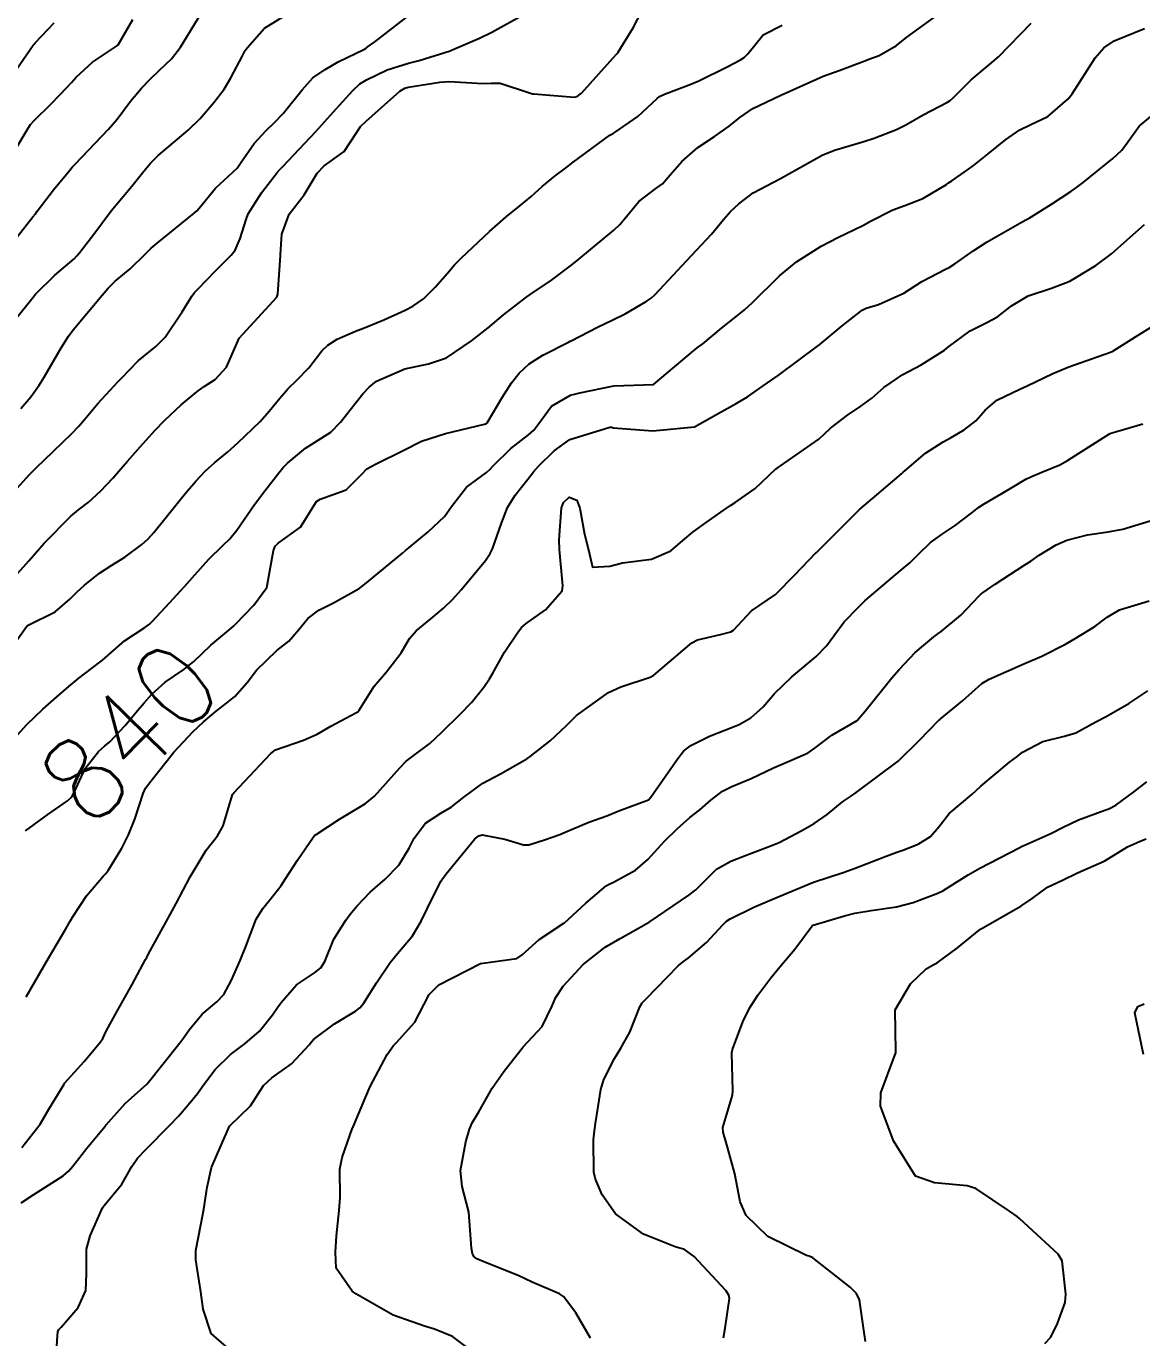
# Model space of a CAD drawing. Header units: metres. Extents: x 307586 to 320046, y 7427249 to 7434250.
# Drawn here: x 319345.9 to 319399.7, y 7428413.2 to 7428476.5 of the extents above; entities that cross this region are included whole.
import ezdxf
from ezdxf.enums import TextEntityAlignment as Align

# ---------------------------------------------------------------- set-up
doc = ezdxf.new("R2010")
doc.units = ezdxf.units.M
doc.header["$MEASUREMENT"] = 0
for name, color, linetype in [('Cotas', 45, 'Continuous'), ('Curvas de Nivel 1m', 11, 'Continuous'), ('Curvas de Nivel 5m', 15, 'Continuous')]:
    doc.layers.add(name, color=color, linetype=linetype)
doc.styles.add('Style-STANDARD', font='STANDARD.shx')

msp = doc.modelspace()

# ---------------------------------------------------------------- linework, layer by layer
at = {"layer": 'Curvas de Nivel 1m', "flags": 128}
for points, elevation in [([(319345.345, 7428442.15), (319345.935, 7428442.807), (319346.709, 7428443.549), (319347.366, 7428444.124), (319347.96, 7428444.643), (319348.444, 7428445.047), (319349.053, 7428445.519), (319349.578, 7428445.913), (319349.98, 7428446.266), (319350.649, 7428446.84), (319351.627, 7428447.494), (319351.845, 7428447.642), (319351.997, 7428447.79), (319352.803, 7428448.686), (319353.535, 7428449.467), (319354.029, 7428450.023), (319354.708, 7428450.782), (319355.385, 7428451.447), (319355.719, 7428451.77), (319356.05, 7428452.187), (319356.903, 7428453.427), (319357.408, 7428454.085), (319358.086, 7428454.942), (319358.296, 7428455.202), (319358.493, 7428455.406), (319359.366, 7428456.131), (319360.105, 7428456.597), (319360.58, 7428456.913), (319361.054, 7428457.381), (319361.513, 7428457.985), (319362.134, 7428458.758), (319362.429, 7428459.075), (319362.788, 7428459.36), (319364.149, 7428459.959), (319365.287, 7428460.194), (319366.155, 7428460.487), (319367.363, 7428461.302), (319368.169, 7428461.943), (319368.901, 7428462.558), (319369.824, 7428463.274), (319370.026, 7428463.431), (319370.187, 7428463.544), (319371.228, 7428464.235), (319372.21, 7428464.97), (319372.541, 7428465.245), (319374.227, 7428466.653), (319374.522, 7428466.925), (319374.751, 7428467.215), (319375.424, 7428468.03), (319376.255, 7428468.646), (319376.573, 7428468.88), (319376.845, 7428469.194), (319377.496, 7428469.962), (319378.277, 7428470.625), (319379.077, 7428471.168), (319379.784, 7428471.664), (319380.297, 7428472.08), (319380.932, 7428472.515), (319382.24, 7428473.131), (319382.291, 7428473.152), (319382.313, 7428473.165), (319382.386, 7428473.202), (319384.323, 7428474.066), (319385.083, 7428474.335), (319386.33, 7428474.81), (319386.522, 7428474.887), (319387.009, 7428475.073), (319387.858, 7428475.545), (319388.342, 7428475.945), (319389.864, 7428477.037)], 839), ([(319345.355, 7428470.486), (319346.003, 7428471.563), (319346.111, 7428471.735), (319346.287, 7428471.94), (319347.107, 7428472.739), (319347.873, 7428473.544), (319348.08, 7428473.768), (319348.31, 7428474.022), (319349.103, 7428474.747), (319350.256, 7428475.511), (319350.334, 7428475.583), (319351.051, 7428476.798)], 832), ([(319345.391, 7428462.348), (319346.181, 7428463.34), (319346.354, 7428463.558), (319347.278, 7428464.468), (319348.209, 7428465.266), (319348.347, 7428465.402), (319348.462, 7428465.536), (319349.215, 7428466.517), (319349.951, 7428467.514), (319350.076, 7428467.672), (319350.238, 7428467.868), (319350.994, 7428468.761), (319351.578, 7428469.497), (319351.892, 7428469.869), (319352.27, 7428470.245), (319353.704, 7428471.469), (319354.289, 7428472.021), (319354.954, 7428472.796), (319355.439, 7428473.449), (319355.772, 7428473.984), (319356.327, 7428475.05), (319356.465, 7428475.304), (319356.553, 7428475.438), (319357.396, 7428476.376), (319358.349, 7428476.983)], 834), ([(319345.448, 7428454.19), (319346.083, 7428454.88), (319346.416, 7428455.227), (319346.763, 7428455.55), (319348.106, 7428456.837), (319348.442, 7428457.194), (319348.716, 7428457.524), (319349.359, 7428458.283), (319350.137, 7428459.134), (319350.321, 7428459.327), (319350.49, 7428459.507), (319351.307, 7428460.343), (319352.158, 7428461.042), (319352.595, 7428461.484), (319353.417, 7428462.713), (319353.88, 7428463.465), (319354.015, 7428463.633), (319354.188, 7428463.813), (319355.002, 7428464.651), (319355.781, 7428465.444), (319355.971, 7428465.687), (319356.221, 7428466.237), (319356.503, 7428467.165), (319356.609, 7428467.436), (319357.237, 7428468.441), (319358.002, 7428469.423), (319358.121, 7428469.564), (319358.266, 7428469.717), (319359.867, 7428471.396), (319360.288, 7428471.864), (319361.002, 7428472.677), (319361.642, 7428473.377), (319361.988, 7428473.693), (319362.311, 7428473.898), (319363.296, 7428474.377), (319364.323, 7428474.691), (319364.841, 7428474.819), (319366.333, 7428475.299), (319366.397, 7428475.319), (319367.746, 7428475.899), (319368.342, 7428476.191), (319370.288, 7428477.271)], 836), ([(319345.456, 7428474.429), (319346.247, 7428475.561), (319346.28, 7428475.614), (319346.334, 7428475.674), (319347.253, 7428476.642)], 831), ([(319345.472, 7428466.316), (319346.23, 7428467.289), (319346.35, 7428467.44), (319346.438, 7428467.558), (319347.217, 7428468.582), (319348.003, 7428469.543), (319348.124, 7428469.681), (319348.266, 7428469.831), (319349.873, 7428471.516), (319350.288, 7428472), (319350.936, 7428472.864), (319351.467, 7428473.498), (319351.877, 7428473.927), (319352.316, 7428474.347), (319352.899, 7428474.906), (319353.346, 7428475.475), (319354.35, 7428477.125)], 833), ([(319345.493, 7428450.101), (319346.034, 7428450.704), (319346.777, 7428451.549), (319348.056, 7428452.854), (319348.425, 7428453.161), (319348.888, 7428453.522), (319349.508, 7428454.079), (319350.081, 7428454.691), (319350.462, 7428455.132), (319350.779, 7428455.503), (319351.395, 7428456.202), (319352.108, 7428456.981), (319352.593, 7428457.483), (319353.375, 7428458.221), (319354.134, 7428458.859), (319354.487, 7428459.107), (319355.014, 7428459.451), (319355.559, 7428460.035), (319356.163, 7428461.44), (319357.979, 7428463.413), (319358.034, 7428463.564), (319358.154, 7428465.421), (319358.156, 7428465.478), (319358.223, 7428466.454), (319358.577, 7428467.415), (319359.305, 7428468.347), (319359.929, 7428469.395), (319360.267, 7428469.75), (319361.224, 7428470.43), (319361.846, 7428471.374), (319362.022, 7428471.636), (319362.288, 7428471.907), (319363.918, 7428473.346), (319364.151, 7428473.496), (319364.306, 7428473.541), (319365.848, 7428473.787), (319366.31, 7428473.817), (319367.91, 7428473.711), (319368.317, 7428473.725), (319368.755, 7428473.731), (319370.166, 7428473.272), (319370.312, 7428473.219), (319370.369, 7428473.213), (319372.31, 7428473.063), (319372.462, 7428473.096), (319372.669, 7428473.245), (319374.332, 7428475.122), (319374.384, 7428475.168), (319374.439, 7428475.219), (319375.152, 7428476.404), (319375.576, 7428477.208)], 837), ([(319345.123, 7428446.427), (319345.936, 7428447.561), (319345.963, 7428447.59), (319345.994, 7428447.608), (319347.296, 7428448.249), (319348.013, 7428448.852), (319348.35, 7428449.195), (319348.715, 7428449.523), (319349.441, 7428450.104), (319350.033, 7428450.487), (319350.658, 7428450.883), (319351.481, 7428451.496), (319351.776, 7428451.762), (319352.049, 7428452.07), (319353.173, 7428453.473), (319353.58, 7428453.958), (319354.079, 7428454.547), (319354.522, 7428455.02), (319354.997, 7428455.451), (319355.598, 7428455.945), (319356.102, 7428456.391), (319357.173, 7428457.424), (319357.622, 7428457.916), (319358.13, 7428458.546), (319358.535, 7428459.008), (319358.934, 7428459.402), (319359.529, 7428460.016), (319360.157, 7428460.821), (319360.439, 7428461.108), (319360.892, 7428461.383), (319361.771, 7428461.769), (319362.168, 7428461.918), (319363.136, 7428462.319), (319364.177, 7428462.792), (319364.541, 7428462.974), (319365.045, 7428463.331), (319365.623, 7428463.894), (319366.202, 7428464.57), (319366.554, 7428464.969), (319366.886, 7428465.31), (319368.226, 7428466.579), (319369.042, 7428467.288), (319369.701, 7428467.818), (319370.248, 7428468.263), (319370.777, 7428468.743), (319371.395, 7428469.259), (319371.894, 7428469.627), (319372.27, 7428469.916), (319374.029, 7428471.224), (319374.193, 7428471.312), (319374.285, 7428471.364), (319375.379, 7428472.127), (319376.31, 7428472.991), (319376.427, 7428473.083), (319376.67, 7428473.196), (319377.85, 7428473.653), (319378.319, 7428473.838), (319379.684, 7428474.518), (319380.33, 7428474.854), (319380.516, 7428474.963), (319380.679, 7428475.147), (319381.418, 7428476.063), (319382.347, 7428476.535)], 838), ([(319345.905, 7428429.679), (319346.971, 7428431.542), (319347.817, 7428432.966), (319348.021, 7428433.328), (319348.135, 7428433.527), (319348.808, 7428434.55), (319349.63, 7428435.512), (319349.738, 7428435.628), (319349.856, 7428435.78), (319350.516, 7428436.854), (319350.84, 7428437.5), (319351.133, 7428438.249), (319351.54, 7428439.494), (319351.661, 7428439.736), (319351.909, 7428440.082), (319353.025, 7428441.473), (319353.933, 7428442.467), (319354.444, 7428442.949), (319355.052, 7428443.449), (319355.554, 7428443.839), (319355.954, 7428444.169), (319356.559, 7428444.836), (319357.006, 7428445.425), (319357.983, 7428446.384), (319358.557, 7428446.835), (319359.041, 7428447.4), (319359.47, 7428447.926), (319360.007, 7428448.33), (319360.72, 7428448.676), (319361.956, 7428449.371), (319361.996, 7428449.397), (319362.023, 7428449.419), (319362.298, 7428449.638), (319364.04, 7428451.075), (319364.183, 7428451.197), (319364.347, 7428451.337), (319365.272, 7428452.106), (319366.058, 7428452.845), (319366.396, 7428453.315), (319367.129, 7428454.252), (319368.088, 7428454.961), (319368.26, 7428455.118), (319368.406, 7428455.287), (319369.255, 7428456.125), (319370.108, 7428456.785), (319370.371, 7428457.007), (319370.57, 7428457.265), (319371.226, 7428458.16), (319372.134, 7428458.683), (319372.581, 7428458.799), (319374.142, 7428459.127), (319374.222, 7428459.139), (319376.143, 7428459.2), (319378.16, 7428460.902), (319378.315, 7428461.015), (319378.516, 7428461.166), (319379.417, 7428461.915), (319380.184, 7428462.527), (319380.531, 7428462.804), (319380.889, 7428463.143), (319382.206, 7428464.441), (319383.037, 7428465.118), (319384.221, 7428465.869), (319385.025, 7428466.292), (319386.231, 7428466.877), (319386.603, 7428467.074), (319387.678, 7428467.622), (319388.245, 7428467.833), (319389.116, 7428468.175), (319390.26, 7428468.851), (319390.364, 7428468.926), (319390.514, 7428469.027), (319391.546, 7428469.741), (319392.276, 7428470.325), (319393.106, 7428470.998), (319393.796, 7428471.482), (319394.294, 7428471.722), (319395.145, 7428472.126), (319396.108, 7428472.962), (319396.203, 7428473.072), (319396.316, 7428473.222), (319397.433, 7428474.949), (319397.843, 7428475.44), (319398.341, 7428475.773), (319399.796, 7428476.367)], 841), ([(319345.691, 7428422.416), (319346.578, 7428423.547), (319346.988, 7428424.266), (319347.732, 7428425.474), (319347.755, 7428425.508), (319347.771, 7428425.53), (319348.691, 7428426.573), (319349.488, 7428427.513), (319349.59, 7428427.677), (319349.761, 7428428.023), (319350.284, 7428428.996), (319350.579, 7428429.502), (319351.01, 7428430.278), (319351.659, 7428431.491), (319351.71, 7428431.585), (319351.806, 7428431.752), (319352.742, 7428433.476), (319353.128, 7428434.176), (319353.808, 7428435.461), (319353.854, 7428435.548), (319354.57, 7428436.749), (319355.12, 7428437.448), (319355.396, 7428437.929), (319355.854, 7428439.44), (319355.872, 7428439.471), (319355.904, 7428439.513), (319357.687, 7428441.414), (319357.925, 7428441.593), (319359.271, 7428442.055), (319359.932, 7428442.34), (319360.58, 7428442.74), (319361.79, 7428443.372), (319361.887, 7428443.427), (319361.945, 7428443.511), (319362.668, 7428444.653), (319363.276, 7428445.35), (319363.982, 7428446.263), (319364.374, 7428446.951), (319364.692, 7428447.333), (319365.414, 7428447.914), (319366.009, 7428448.419), (319366.468, 7428448.861), (319366.866, 7428449.307), (319368.037, 7428450.722), (319368.266, 7428451.062), (319368.376, 7428451.287), (319368.812, 7428452.526), (319369.103, 7428453.28), (319369.475, 7428453.873), (319370.083, 7428454.636), (319370.36, 7428454.996), (319370.6, 7428455.265), (319371.346, 7428456.012), (319372.106, 7428456.559), (319374.031, 7428457.14), (319374.112, 7428457.14), (319374.218, 7428457.113), (319376.111, 7428456.97), (319378.113, 7428457.17), (319379.397, 7428457.884), (319380.13, 7428458.292), (319380.664, 7428458.616), (319381.425, 7428459.137), (319381.848, 7428459.431), (319382.148, 7428459.642), (319384.102, 7428461.101), (319384.137, 7428461.126), (319384.164, 7428461.153), (319385.23, 7428462.036), (319386.189, 7428462.787), (319386.384, 7428462.883), (319386.986, 7428463.068), (319388.198, 7428463.604), (319389.077, 7428464.168), (319390.21, 7428464.765), (319390.389, 7428464.85), (319390.666, 7428465.025), (319391.578, 7428465.658), (319392.224, 7428466.081), (319393.802, 7428466.986), (319394.08, 7428467.137), (319394.237, 7428467.227), (319395.315, 7428467.902), (319396.256, 7428468.513), (319396.518, 7428468.697), (319396.841, 7428468.951), (319398.275, 7428470.103), (319398.703, 7428470.501), (319399.02, 7428470.923), (319399.55, 7428471.662), (319400.304, 7428472.286)], 842), ([(319345.665, 7428419.747), (319346.272, 7428420.154), (319347.678, 7428421.049), (319347.936, 7428421.272), (319348.152, 7428421.525), (319348.828, 7428422.382), (319349.702, 7428423.44), (319349.734, 7428423.478), (319349.762, 7428423.509), (319350.681, 7428424.538), (319351.733, 7428425.49), (319353.308, 7428427.467), (319353.499, 7428427.722), (319353.762, 7428428.099), (319354.387, 7428428.84), (319355.099, 7428429.447), (319355.431, 7428429.799), (319355.793, 7428430.485), (319356.218, 7428431.434), (319356.491, 7428432.111), (319356.988, 7428433.423), (319357.301, 7428433.948), (319357.841, 7428434.593), (319358.198, 7428435.056), (319358.421, 7428435.404), (319358.983, 7428436.277), (319359.747, 7428437.391), (319359.805, 7428437.46), (319359.875, 7428437.514), (319361.011, 7428438.254), (319361.894, 7428438.782), (319362.257, 7428439.005), (319362.691, 7428439.358), (319363.917, 7428440.721), (319364.22, 7428441.037), (319364.604, 7428441.333), (319365.353, 7428441.901), (319365.934, 7428442.442), (319366.817, 7428443.307), (319367.369, 7428443.881), (319367.963, 7428444.618), (319368.237, 7428445.019), (319368.394, 7428445.286), (319368.961, 7428446.302), (319369.608, 7428447.274), (319369.783, 7428447.485), (319369.999, 7428447.681), (319370.931, 7428448.339), (319371.732, 7428449.253), (319371.774, 7428449.504), (319371.603, 7428451.254), (319371.59, 7428451.712), (319371.703, 7428453.254), (319371.808, 7428453.511), (319372.071, 7428453.767), (319372.449, 7428453.625), (319372.591, 7428453.242), (319372.809, 7428451.993), (319373.008, 7428451.236), (319373.198, 7428450.396), (319374.035, 7428450.447), (319374.648, 7428450.602), (319376.039, 7428450.782), (319376.98, 7428451.186), (319377.55, 7428451.678), (319378.057, 7428452.109), (319378.671, 7428452.557), (319379.548, 7428453.155), (319379.855, 7428453.373), (319380.077, 7428453.515), (319381.031, 7428454.193), (319382.031, 7428455.131), (319382.067, 7428455.157), (319382.093, 7428455.178), (319382.252, 7428455.285), (319384.108, 7428456.576), (319384.386, 7428456.822), (319384.677, 7428457.094), (319385.484, 7428457.725), (319386.129, 7428458.164), (319386.655, 7428458.552), (319387.236, 7428459.064), (319388.149, 7428459.692), (319389.041, 7428460.154), (319390.161, 7428460.857), (319390.256, 7428460.935), (319390.361, 7428461.028), (319391.394, 7428461.798), (319392.18, 7428462.182), (319392.723, 7428462.464), (319393.392, 7428462.992), (319394.198, 7428463.485), (319395.318, 7428463.853), (319396.205, 7428464.188), (319397.461, 7428464.941), (319398.219, 7428465.512), (319398.975, 7428466.173), (319399.805, 7428466.914)], 843), ([(319347.299, 7428411.534), (319347.411, 7428413.362), (319347.423, 7428413.532), (319347.47, 7428413.646), (319347.586, 7428413.763), (319348.413, 7428414.709), (319348.771, 7428415.518), (319348.81, 7428416.329), (319348.808, 7428417.518), (319348.994, 7428418.166), (319349.575, 7428419.511), (319349.61, 7428419.564), (319349.664, 7428419.621), (319350.519, 7428420.657), (319350.993, 7428421.497), (319351.276, 7428421.905), (319351.691, 7428422.336), (319352.811, 7428423.473), (319353.24, 7428423.937), (319353.718, 7428424.476), (319354.164, 7428425.018), (319354.459, 7428425.453), (319355.009, 7428426.179), (319355.747, 7428426.898), (319356.453, 7428427.43), (319357.153, 7428428.028), (319357.774, 7428428.815), (319358.021, 7428429.166), (319358.192, 7428429.406), (319358.925, 7428430.266), (319359.798, 7428430.848), (319360.111, 7428431.075), (319360.292, 7428431.385), (319360.736, 7428432.458), (319361.306, 7428433.375), (319361.526, 7428433.674), (319361.833, 7428434.062), (319362.478, 7428434.725), (319363.211, 7428435.35), (319363.86, 7428436.024), (319364.358, 7428436.845), (319364.603, 7428437.333), (319365.153, 7428438.059), (319365.891, 7428438.542), (319366.385, 7428438.823), (319367.004, 7428439.303), (319367.91, 7428439.979), (319368.758, 7428440.438), (319369.921, 7428441.098), (319370.026, 7428441.165), (319370.191, 7428441.267), (319371.16, 7428442.029), (319371.938, 7428442.772), (319372.43, 7428443.243), (319373.964, 7428444.355), (319374.559, 7428444.623), (319375.972, 7428445.094), (319376.158, 7428445.197), (319377.989, 7428446.75), (319378.266, 7428446.891), (319379.362, 7428447.156), (319379.87, 7428447.276), (319379.996, 7428447.368), (319380.866, 7428448.285), (319382.022, 7428449.077), (319382.047, 7428449.105), (319382.069, 7428449.129), (319382.932, 7428450.017), (319383.986, 7428451.101), (319384.016, 7428451.128), (319384.044, 7428451.155), (319385.021, 7428452.128), (319385.975, 7428453.081), (319386.022, 7428453.131), (319386.074, 7428453.178), (319386.898, 7428453.884), (319388.091, 7428454.905), (319388.17, 7428454.971), (319388.257, 7428455.048), (319389.252, 7428455.888), (319390.107, 7428456.439), (319390.483, 7428456.653), (319391.113, 7428457.02), (319391.679, 7428457.455), (319392.127, 7428457.962), (319392.682, 7428458.454), (319393.787, 7428458.985), (319394.144, 7428459.138), (319395.391, 7428459.727), (319396.154, 7428460.055), (319397.892, 7428460.666), (319398.161, 7428460.765), (319398.272, 7428460.819), (319398.446, 7428460.927), (319399.506, 7428461.584), (319400.179, 7428461.997)], 844), ([(319367.101, 7428412.82), (319366.457, 7428413.307), (319365.588, 7428413.655), (319365.103, 7428413.812), (319363.598, 7428414.341), (319361.797, 7428415.358), (319361.614, 7428415.494), (319360.851, 7428416.598), (319360.813, 7428417.372), (319360.853, 7428418.164), (319360.986, 7428419.377), (319361.039, 7428420.007), (319361.024, 7428421.377), (319361.131, 7428421.933), (319361.637, 7428423.371), (319361.658, 7428423.416), (319361.705, 7428423.524), (319362.26, 7428424.827), (319362.477, 7428425.359), (319363.297, 7428426.896), (319363.612, 7428427.342), (319363.68, 7428427.415), (319363.755, 7428427.485), (319364.636, 7428428.465), (319365.079, 7428429.327), (319365.323, 7428429.789), (319365.792, 7428430.258), (319367.803, 7428431.29), (319369.546, 7428431.532), (319369.807, 7428431.704), (319370.624, 7428432.453), (319371.823, 7428433.23), (319371.854, 7428433.25), (319372.873, 7428434.199), (319373.85, 7428435.03), (319373.968, 7428435.103), (319374.205, 7428435.216), (319375.269, 7428435.796), (319375.864, 7428436.306), (319376.67, 7428437.188), (319377.271, 7428437.79), (319377.89, 7428438.336), (319378.367, 7428438.694), (319378.908, 7428439.16), (319379.464, 7428439.598), (319379.91, 7428439.819), (319380.849, 7428440.205), (319381.919, 7428440.728), (319382.826, 7428441.116), (319383.585, 7428441.449), (319383.932, 7428441.684), (319384.741, 7428442.292), (319385.952, 7428443.012), (319385.989, 7428443.042), (319386.024, 7428443.079), (319386.324, 7428443.442), (319387.631, 7428445.055), (319387.977, 7428445.472), (319388.751, 7428446.277), (319389.645, 7428447.033), (319389.844, 7428447.183), (319389.997, 7428447.295), (319390.953, 7428448.076), (319391.841, 7428449.012), (319391.93, 7428449.105), (319392.025, 7428449.181), (319392.606, 7428449.579), (319394.038, 7428450.507), (319394.322, 7428450.695), (319394.726, 7428450.973), (319395.547, 7428451.469), (319396.054, 7428451.693), (319397.054, 7428451.949), (319398.06, 7428452.095), (319398.761, 7428452.224), (319400.069, 7428452.636)], 846), ([(319373.1, 7428413.225), (319372.39, 7428414.443), (319371.794, 7428415.238), (319371.614, 7428415.364), (319370.294, 7428415.934), (319369.623, 7428416.249), (319368.036, 7428416.879), (319367.631, 7428417.053), (319367.495, 7428417.155), (319367.407, 7428417.293), (319367.363, 7428417.569), (319367.245, 7428419.296), (319366.915, 7428420.541), (319366.839, 7428421.303), (319367.098, 7428422.7), (319367.269, 7428423.297), (319367.401, 7428423.601), (319367.716, 7428424.131), (319368.136, 7428424.877), (319368.364, 7428425.284), (319368.929, 7428426.09), (319369.752, 7428427.134), (319369.809, 7428427.213), (319369.859, 7428427.269), (319370.774, 7428428.253), (319371.252, 7428429.255), (319371.41, 7428429.63), (319371.792, 7428430.199), (319372.75, 7428431.236), (319373.811, 7428432.076), (319374.526, 7428432.502), (319375.781, 7428433.201), (319375.814, 7428433.219), (319375.833, 7428433.23), (319375.925, 7428433.29), (319377.847, 7428434.587), (319378.175, 7428434.841), (319378.503, 7428435.164), (319379.181, 7428435.836), (319379.864, 7428436.228), (319380.521, 7428436.489), (319381.871, 7428436.988), (319382.201, 7428437.125), (319383.294, 7428437.697), (319383.887, 7428438.043), (319384.508, 7428438.479), (319385.25, 7428439.087), (319385.639, 7428439.349), (319385.907, 7428439.527), (319387.923, 7428441.05), (319388.939, 7428442.039), (319389.911, 7428443.03), (319389.932, 7428443.051), (319389.953, 7428443.068), (319391.025, 7428443.956), (319391.971, 7428444.784), (319392.311, 7428445.005), (319393.98, 7428445.732), (319394.852, 7428446.103), (319395.99, 7428446.683), (319396.464, 7428446.953), (319397.407, 7428447.534), (319398.009, 7428447.988), (319398.605, 7428448.333), (319400.021, 7428448.769)], 847), ([(319379.505, 7428413.24), (319379.599, 7428413.711), (319379.801, 7428415.147), (319379.767, 7428415.301), (319379.617, 7428415.522), (319378.106, 7428417.165), (319377.638, 7428417.5), (319377.179, 7428417.637), (319375.649, 7428418.239), (319374.302, 7428419.214), (319373.672, 7428420.137), (319373.35, 7428420.893), (319373.266, 7428421.226), (319373.254, 7428422.782), (319373.294, 7428423.226), (319373.35, 7428423.584), (319373.602, 7428425.222), (319373.738, 7428425.705), (319374.255, 7428426.708), (319374.569, 7428427.212), (319374.994, 7428427.978), (319375.472, 7428429.203), (319375.598, 7428429.389), (319375.787, 7428429.579), (319377.32, 7428431.177), (319377.59, 7428431.39), (319377.809, 7428431.544), (319378.685, 7428432.297), (319379.485, 7428433.153), (319379.66, 7428433.327), (319379.836, 7428433.447), (319380.979, 7428434.001), (319381.845, 7428434.375), (319383.573, 7428435.104), (319383.854, 7428435.207), (319385.274, 7428435.671), (319385.861, 7428435.879), (319387.223, 7428436.416), (319387.869, 7428436.654), (319388.16, 7428436.757), (319388.887, 7428437.04), (319389.495, 7428437.417), (319389.886, 7428437.882), (319390.396, 7428438.524), (319390.981, 7428439.019), (319391.489, 7428439.432), (319391.911, 7428439.843), (319393.295, 7428440.989), (319393.654, 7428441.257), (319393.93, 7428441.472), (319394.911, 7428441.998), (319395.942, 7428442.243), (319396.486, 7428442.411), (319397.463, 7428442.937), (319397.956, 7428443.204), (319399.051, 7428443.83), (319399.968, 7428444.433)], 848), ([(319386.36, 7428413.068), (319386.257, 7428413.728), (319386.064, 7428415.073), (319385.919, 7428415.379), (319385.619, 7428415.681), (319383.818, 7428417.098), (319383.634, 7428417.176), (319383.519, 7428417.217), (319381.648, 7428418.136), (319380.602, 7428419.136), (319380.323, 7428419.794), (319380.06, 7428421.144), (319379.702, 7428422.442), (319379.494, 7428423.152), (319379.487, 7428423.38), (319379.723, 7428424.182), (319379.939, 7428424.94), (319379.962, 7428425.148), (319379.916, 7428426.983), (319379.939, 7428427.148), (319380.446, 7428428.47), (319380.765, 7428429.14), (319381.163, 7428429.762), (319381.798, 7428430.606), (319382.225, 7428431.124), (319382.953, 7428431.976), (319383.782, 7428433.101), (319383.833, 7428433.133), (319385.337, 7428433.586), (319385.839, 7428433.715), (319386.622, 7428433.85), (319387.843, 7428434.016), (319388.659, 7428434.227), (319389.849, 7428434.677), (319390.084, 7428434.794), (319390.436, 7428435.024), (319391.302, 7428435.572), (319391.862, 7428435.879), (319393.764, 7428436.874), (319393.872, 7428436.933), (319393.908, 7428436.944), (319393.985, 7428436.979), (319395.289, 7428437.558), (319395.886, 7428437.858), (319396.623, 7428438.218), (319397.899, 7428438.679), (319398.084, 7428438.745), (319398.422, 7428438.925), (319399.276, 7428439.55), (319399.914, 7428440.056)], 849), ([(319399.753, 7428426.91), (319399.343, 7428428.914), (319399.486, 7428429.213), (319399.787, 7428429.339)], 851)]:
    msp.add_lwpolyline(points, dxfattribs=dict(at, elevation=elevation))
at = {"layer": 'Curvas de Nivel 5m', "flags": 128}
for points, elevation in [([(319345.641, 7428458.044), (319346.129, 7428458.608), (319346.526, 7428459.165), (319346.775, 7428459.551), (319347.585, 7428460.966), (319347.938, 7428461.533), (319348.166, 7428461.835), (319349.559, 7428463.519), (319349.847, 7428463.856), (319350.193, 7428464.186), (319350.917, 7428464.788), (319351.634, 7428465.496), (319351.927, 7428465.782), (319352.218, 7428466.024), (319354.001, 7428467.463), (319354.126, 7428467.57), (319354.237, 7428467.709), (319355.028, 7428468.675), (319355.856, 7428469.444), (319356.067, 7428469.64), (319356.268, 7428469.924), (319356.889, 7428470.822), (319357.459, 7428471.428), (319357.874, 7428471.837), (319358.291, 7428472.272), (319359.208, 7428473.406), (319359.718, 7428473.992), (319360.318, 7428474.394), (319360.943, 7428474.764), (319362.203, 7428475.371), (319362.287, 7428475.417), (319362.334, 7428475.46), (319362.703, 7428475.731), (319364.349, 7428476.995)], 835), ([(319345.875, 7428437.69), (319346.952, 7428438.478), (319347.897, 7428439.137), (319348.1, 7428439.328), (319348.213, 7428439.527), (319348.749, 7428440.687), (319349.386, 7428441.515), (319349.675, 7428441.763), (319349.928, 7428441.983), (319350.666, 7428442.772), (319351.283, 7428443.497), (319351.586, 7428443.856), (319351.955, 7428444.27), (319352.595, 7428444.849), (319353.499, 7428445.467), (319353.977, 7428445.846), (319354.803, 7428446.634), (319355.76, 7428447.442), (319355.888, 7428447.548), (319355.996, 7428447.653), (319356.874, 7428448.563), (319357.497, 7428449.418), (319357.831, 7428451.203), (319357.911, 7428451.412), (319358.044, 7428451.549), (319359.129, 7428452.323), (319359.789, 7428453.393), (319359.896, 7428453.561), (319360.067, 7428453.672), (319361.329, 7428454.122), (319362.086, 7428454.879), (319362.315, 7428455.141), (319362.737, 7428455.36), (319364.1, 7428456.04), (319364.961, 7428456.475), (319366.108, 7428456.844), (319367.989, 7428457.292), (319368.082, 7428457.322), (319368.114, 7428457.356), (319368.842, 7428458.573), (319369.291, 7428459.279), (319369.667, 7428459.756), (319370.152, 7428460.197), (319370.804, 7428460.616), (319372.044, 7428461.251), (319372.12, 7428461.294), (319372.164, 7428461.313), (319373.44, 7428461.965), (319374.18, 7428462.328), (319374.78, 7428462.618), (319375.784, 7428463.204), (319376.023, 7428463.373), (319376.196, 7428463.525), (319377.749, 7428465.177), (319378.218, 7428465.679), (319378.93, 7428466.458), (319379.511, 7428467.157), (319379.852, 7428467.542), (319380.244, 7428467.921), (319380.946, 7428468.45), (319382.263, 7428469.13), (319384.275, 7428470.264), (319384.862, 7428470.51), (319386.281, 7428470.918), (319386.777, 7428471.075), (319387.85, 7428471.503), (319388.293, 7428471.723), (319389.14, 7428472.208), (319390.31, 7428472.819), (319390.438, 7428472.901), (319390.574, 7428473.027), (319391.455, 7428473.885), (319392.329, 7428474.639), (319392.76, 7428475.004), (319394.349, 7428476.621)], 840), ([(319355.576, 7428412.79), (319354.826, 7428413.448), (319354.429, 7428414.623), (319354.318, 7428415.453), (319354.08, 7428417.003), (319354.087, 7428417.455), (319354.342, 7428418.764), (319354.472, 7428419.452), (319354.621, 7428420.503), (319354.832, 7428421.449), (319355.093, 7428422.042), (319355.703, 7428423.44), (319356.715, 7428424.428), (319357.348, 7428425.416), (319357.737, 7428425.775), (319358.695, 7428426.449), (319359.56, 7428427.392), (319359.643, 7428427.503), (319359.756, 7428427.62), (319360.769, 7428428.379), (319361.777, 7428428.997), (319361.988, 7428429.158), (319362.164, 7428429.364), (319362.795, 7428430.357), (319363.448, 7428431.345), (319363.807, 7428431.766), (319364.523, 7428432.626), (319364.947, 7428433.329), (319365.237, 7428433.92), (319365.851, 7428435.19), (319365.9, 7428435.272), (319365.932, 7428435.319), (319366.153, 7428435.613), (319367.532, 7428437.295), (319367.719, 7428437.449), (319367.876, 7428437.491), (319368.97, 7428437.279), (319369.87, 7428437.005), (319370.132, 7428437.006), (319370.883, 7428437.26), (319371.619, 7428437.51), (319371.879, 7428437.623), (319373.021, 7428438.098), (319373.891, 7428438.406), (319374.463, 7428438.646), (319375.903, 7428439.181), (319376.007, 7428439.302), (319377.304, 7428441.179), (319377.578, 7428441.525), (319377.932, 7428441.802), (319378.844, 7428442.257), (319379.946, 7428442.679), (319380.275, 7428442.819), (319380.826, 7428443.141), (319381.423, 7428443.67), (319381.965, 7428444.301), (319382.804, 7428445.118), (319383.983, 7428446.087), (319384.477, 7428446.606), (319384.827, 7428447.092), (319385.33, 7428447.76), (319386.014, 7428448.476), (319386.325, 7428448.768), (319386.655, 7428449.071), (319388.035, 7428450.215), (319388.485, 7428450.599), (319388.928, 7428451.041), (319389.496, 7428451.591), (319390.057, 7428451.988), (319390.684, 7428452.403), (319391.479, 7428453.016), (319391.808, 7428453.28), (319392.077, 7428453.452), (319393.206, 7428454.115), (319394.089, 7428454.634), (319394.322, 7428454.746), (319394.863, 7428454.972), (319395.721, 7428455.339), (319396.099, 7428455.537), (319397.814, 7428456.638), (319398.112, 7428456.819), (319398.186, 7428456.855), (319398.406, 7428456.927), (319399.721, 7428457.312)], 845), ([(319395.002, 7428412.966), (319395.287, 7428413.272), (319395.603, 7428413.93), (319395.98, 7428414.954), (319396.014, 7428415.351), (319395.837, 7428416.957), (319395.638, 7428417.279), (319393.798, 7428418.979), (319393.664, 7428419.09), (319393.302, 7428419.349), (319391.677, 7428420.447), (319391.249, 7428420.577), (319389.68, 7428420.719), (319388.764, 7428421.039), (319387.708, 7428422.738), (319387.588, 7428423.052), (319387.074, 7428424.407), (319387.102, 7428425.059), (319387.751, 7428426.818), (319387.819, 7428426.983), (319387.824, 7428427.049), (319387.783, 7428429.05), (319388.525, 7428430.313), (319389.286, 7428431.035), (319389.619, 7428431.219), (319389.807, 7428431.326), (319390.793, 7428432.046), (319391.831, 7428432.89), (319391.901, 7428432.94), (319392.015, 7428433.007), (319393.844, 7428434.055), (319394.391, 7428434.431), (319395.131, 7428434.967), (319395.615, 7428435.202), (319395.856, 7428435.311), (319396.575, 7428435.664), (319397.866, 7428436.222), (319398.304, 7428436.49), (319398.987, 7428436.919), (319399.597, 7428437.192), (319399.879, 7428437.296)], 850)]:
    msp.add_lwpolyline(points, dxfattribs=dict(at, elevation=elevation))

# ---------------------------------------------------------------- texts
at = {"layer": 'Cotas', "style": 'Style-STANDARD'}
msp.add_text('840', height=4, rotation=45.55553, dxfattribs=at).set_placement((319350.882, 7428442.447, 840), align=Align.MIDDLE_CENTER)

doc.saveas('drawing.dxf')
